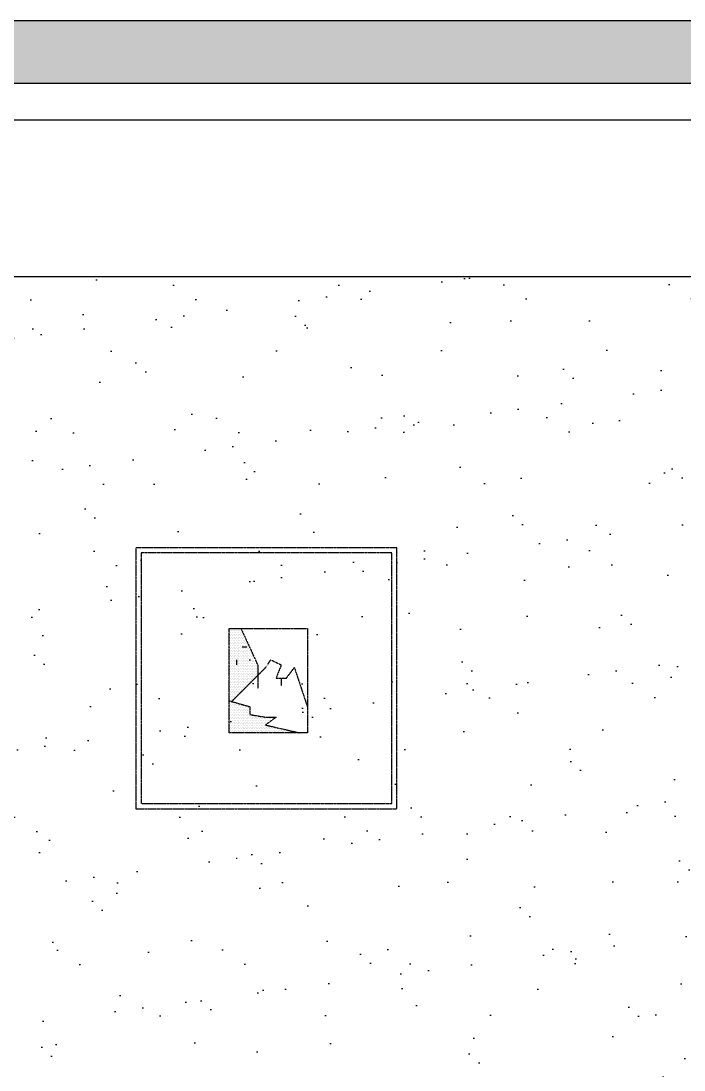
# Model space of a CAD drawing. Header units: millimetres. Extents: x 84840 to 206424, y -288515 to -124389.
# Drawn here: x 142423 to 143693, y -179697 to -177689 of the extents above; entities that cross this region are included whole.
import ezdxf

# ---------------------------------------------------------------- set-up
doc = ezdxf.new("R2010")
doc.units = ezdxf.units.MM
doc.linetypes.add('DASHED2', pattern=[0.375, 0.25, -0.125])
doc.layers.add('细线', color=4, linetype='Continuous')

# ---------------------------------------------------------------- blocks, each defined once
blk = doc.blocks.new('h1')
at = {"layer": '细线', "color": 6, "linetype": 'DASHED2'}
for p, q in [((120368.2, -178697.3), (120368.2, -179197.3)), ((120868.2, -178697.3), (120368.2, -178697.3)), ((120378.2, -178707.3), (120378.2, -179187.3)), ((120858.2, -178707.3), (120378.2, -178707.3)), ((120858.2, -179187.3), (120858.2, -178707.3)), ((120868.2, -179197.3), (120868.2, -178697.3)), ((120546.6, -179051.8), (120546.6, -178851.8)), ((120546.6, -178851.8), (120696.6, -178851.8)), ((120546.8, -178853.2), (120546.8, -178853.2)), ((120550, -178853.2), (120550, -178853.2)), ((120553.1, -178853.2), (120553.1, -178853.2)), ((120556.2, -178853.2), (120556.2, -178853.2)), ((120559.3, -178853.2), (120559.3, -178853.2)), ((120562.5, -178853.2), (120562.5, -178853.2)), ((120565.6, -178853.2), (120565.6, -178853.2)), ((120568.7, -178853.2), (120568.7, -178853.2)), ((120569.3, -178851.8), (120601.6, -178921.8)), ((120696.6, -178851.8), (120696.6, -179051.8)), ((120546.8, -178859.4), (120546.8, -178859.4)), ((120546.8, -178865.7), (120546.8, -178865.7)), ((120546.8, -178871.9), (120546.8, -178871.9)), ((120548.4, -178856.3), (120548.4, -178856.3)), ((120548.4, -178862.5), (120548.4, -178862.5)), ((120548.4, -178868.8), (120548.4, -178868.8)), ((120550, -178859.4), (120550, -178859.4)), ((120550, -178865.7), (120550, -178865.7)), ((120550, -178871.9), (120550, -178871.9)), ((120551.5, -178856.3), (120551.5, -178856.3)), ((120551.5, -178862.5), (120551.5, -178862.5)), ((120551.5, -178868.8), (120551.5, -178868.8)), ((120553.1, -178859.4), (120553.1, -178859.4)), ((120553.1, -178865.7), (120553.1, -178865.7)), ((120553.1, -178871.9), (120553.1, -178871.9)), ((120554.7, -178856.3), (120554.7, -178856.3)), ((120554.7, -178862.5), (120554.7, -178862.5)), ((120554.7, -178868.8), (120554.7, -178868.8)), ((120556.2, -178859.4), (120556.2, -178859.4)), ((120556.2, -178865.7), (120556.2, -178865.7)), ((120556.2, -178871.9), (120556.2, -178871.9)), ((120557.8, -178856.3), (120557.8, -178856.3)), ((120557.8, -178862.5), (120557.8, -178862.5)), ((120557.8, -178868.8), (120557.8, -178868.8)), ((120559.3, -178859.4), (120559.3, -178859.4)), ((120559.3, -178865.7), (120559.3, -178865.7)), ((120559.3, -178871.9), (120559.3, -178871.9)), ((120560.9, -178856.3), (120560.9, -178856.3)), ((120560.9, -178862.5), (120560.9, -178862.5)), ((120560.9, -178868.8), (120560.9, -178868.8)), ((120562.5, -178859.4), (120562.5, -178859.4)), ((120562.5, -178865.7), (120562.5, -178865.7)), ((120562.5, -178871.9), (120562.5, -178871.9)), ((120564, -178856.3), (120564, -178856.3)), ((120564, -178862.5), (120564, -178862.5)), ((120564, -178868.8), (120564, -178868.8)), ((120565.6, -178859.4), (120565.6, -178859.4)), ((120565.6, -178865.7), (120565.6, -178865.7)), ((120565.6, -178871.9), (120565.6, -178871.9)), ((120567.2, -178856.3), (120567.2, -178856.3)), ((120567.2, -178862.5), (120567.2, -178862.5)), ((120567.2, -178868.8), (120567.2, -178868.8)), ((120568.7, -178859.4), (120568.7, -178859.4)), ((120568.7, -178865.7), (120568.7, -178865.7)), ((120568.7, -178871.9), (120568.7, -178871.9)), ((120570.3, -178856.3), (120570.3, -178856.3)), ((120570.3, -178862.5), (120570.3, -178862.5)), ((120570.3, -178868.8), (120570.3, -178868.8)), ((120571.8, -178859.4), (120571.8, -178859.4)), ((120571.8, -178865.7), (120571.8, -178865.7)), ((120571.8, -178871.9), (120571.8, -178871.9)), ((120573.4, -178862.5), (120573.4, -178862.5)), ((120573.4, -178868.8), (120573.4, -178868.8)), ((120575, -178865.7), (120575, -178865.7)), ((120575, -178871.9), (120575, -178871.9)), ((120576.5, -178868.8), (120576.5, -178868.8)), ((120578.1, -178871.9), (120578.1, -178871.9)), ((120546.8, -178878.2), (120546.8, -178878.2)), ((120546.8, -178884.4), (120546.8, -178884.4)), ((120546.8, -178890.7), (120546.8, -178890.7)), ((120548.4, -178875), (120548.4, -178875)), ((120548.4, -178881.3), (120548.4, -178881.3)), ((120548.4, -178887.5), (120548.4, -178887.5)), ((120548.4, -178893.8), (120548.4, -178893.8)), ((120550, -178878.2), (120550, -178878.2)), ((120550, -178884.4), (120550, -178884.4)), ((120550, -178890.7), (120550, -178890.7)), ((120551.5, -178875), (120551.5, -178875)), ((120551.5, -178881.3), (120551.5, -178881.3)), ((120551.5, -178887.5), (120551.5, -178887.5)), ((120551.5, -178893.8), (120551.5, -178893.8)), ((120553.1, -178878.2), (120553.1, -178878.2)), ((120553.1, -178884.4), (120553.1, -178884.4)), ((120553.1, -178890.7), (120553.1, -178890.7)), ((120554.7, -178875), (120554.7, -178875)), ((120554.7, -178881.3), (120554.7, -178881.3)), ((120554.7, -178887.5), (120554.7, -178887.5)), ((120554.7, -178893.8), (120554.7, -178893.8)), ((120556.2, -178878.2), (120556.2, -178878.2)), ((120556.2, -178884.4), (120556.2, -178884.4)), ((120556.2, -178890.7), (120556.2, -178890.7)), ((120557.8, -178875), (120557.8, -178875)), ((120557.8, -178881.3), (120557.8, -178881.3)), ((120557.8, -178887.5), (120557.8, -178887.5)), ((120557.8, -178893.8), (120557.8, -178893.8)), ((120559.3, -178878.2), (120559.3, -178878.2)), ((120559.3, -178884.4), (120559.3, -178884.4)), ((120559.3, -178890.7), (120559.3, -178890.7)), ((120560.9, -178875), (120560.9, -178875)), ((120560.9, -178881.3), (120560.9, -178881.3)), ((120560.9, -178887.5), (120560.9, -178887.5)), ((120560.9, -178893.8), (120560.9, -178893.8)), ((120562.5, -178878.2), (120562.5, -178878.2)), ((120562.5, -178884.4), (120562.5, -178884.4)), ((120562.5, -178890.7), (120562.5, -178890.7)), ((120564, -178875), (120564, -178875)), ((120564, -178881.3), (120564, -178881.3)), ((120564, -178887.5), (120564, -178887.5)), ((120564, -178893.8), (120564, -178893.8)), ((120565.6, -178878.2), (120565.6, -178878.2)), ((120565.6, -178884.4), (120565.6, -178884.4)), ((120565.6, -178890.7), (120565.6, -178890.7)), ((120567.2, -178875), (120567.2, -178875)), ((120567.2, -178881.3), (120567.2, -178881.3)), ((120567.2, -178887.5), (120567.2, -178887.5)), ((120567.2, -178893.8), (120567.2, -178893.8)), ((120568.7, -178878.2), (120568.7, -178878.2)), ((120568.7, -178884.4), (120568.7, -178884.4)), ((120568.7, -178890.7), (120568.7, -178890.7)), ((120570.3, -178875), (120570.3, -178875)), ((120570.3, -178881.3), (120570.3, -178881.3)), ((120570.3, -178887.5), (120570.3, -178887.5)), ((120570.3, -178893.8), (120570.3, -178893.8)), ((120571.6, -178886.8), (120581.6, -178886.8)), ((120571.8, -178878.2), (120571.8, -178878.2)), ((120571.8, -178884.4), (120571.8, -178884.4)), ((120571.8, -178890.7), (120571.8, -178890.7)), ((120573.4, -178875), (120573.4, -178875)), ((120573.4, -178881.3), (120573.4, -178881.3)), ((120573.4, -178887.5), (120573.4, -178887.5)), ((120573.4, -178893.8), (120573.4, -178893.8)), ((120575, -178878.2), (120575, -178878.2)), ((120575, -178884.4), (120575, -178884.4)), ((120575, -178890.7), (120575, -178890.7)), ((120576.5, -178875), (120576.5, -178875)), ((120576.5, -178881.3), (120576.5, -178881.3)), ((120576.5, -178887.5), (120576.5, -178887.5)), ((120576.5, -178893.8), (120576.5, -178893.8)), ((120578.1, -178878.2), (120578.1, -178878.2)), ((120578.1, -178884.4), (120578.1, -178884.4)), ((120578.1, -178890.7), (120578.1, -178890.7)), ((120579.7, -178875), (120579.7, -178875)), ((120579.7, -178881.3), (120579.7, -178881.3)), ((120579.7, -178887.5), (120579.7, -178887.5)), ((120579.7, -178893.8), (120579.7, -178893.8)), ((120581.2, -178878.2), (120581.2, -178878.2)), ((120581.2, -178884.4), (120581.2, -178884.4)), ((120581.2, -178890.7), (120581.2, -178890.7)), ((120582.8, -178881.3), (120582.8, -178881.3)), ((120582.8, -178887.5), (120582.8, -178887.5)), ((120582.8, -178893.8), (120582.8, -178893.8)), ((120584.3, -178884.4), (120584.3, -178884.4)), ((120584.3, -178890.7), (120584.3, -178890.7)), ((120585.9, -178893.8), (120585.9, -178893.8)), ((120546.8, -178896.9), (120546.8, -178896.9)), ((120546.8, -178903.2), (120546.8, -178903.2)), ((120546.8, -178909.4), (120546.8, -178909.4)), ((120548.4, -178900), (120548.4, -178900)), ((120548.4, -178906.3), (120548.4, -178906.3)), ((120548.4, -178912.5), (120548.4, -178912.5)), ((120550, -178896.9), (120550, -178896.9)), ((120550, -178903.2), (120550, -178903.2)), ((120550, -178909.4), (120550, -178909.4)), ((120551.5, -178900), (120551.5, -178900)), ((120551.5, -178906.3), (120551.5, -178906.3)), ((120551.5, -178912.5), (120551.5, -178912.5)), ((120553.1, -178896.9), (120553.1, -178896.9)), ((120553.1, -178903.2), (120553.1, -178903.2)), ((120553.1, -178909.4), (120553.1, -178909.4)), ((120554.7, -178900), (120554.7, -178900)), ((120554.7, -178906.3), (120554.7, -178906.3)), ((120554.7, -178912.5), (120554.7, -178912.5)), ((120556.2, -178896.9), (120556.2, -178896.9)), ((120556.2, -178903.2), (120556.2, -178903.2)), ((120556.2, -178909.4), (120556.2, -178909.4)), ((120557.8, -178900), (120557.8, -178900)), ((120557.8, -178906.3), (120557.8, -178906.3)), ((120557.8, -178912.5), (120557.8, -178912.5)), ((120559.3, -178896.9), (120559.3, -178896.9)), ((120559.3, -178903.2), (120559.3, -178903.2)), ((120559.3, -178909.4), (120559.3, -178909.4)), ((120560.9, -178900), (120560.9, -178900)), ((120560.9, -178906.3), (120560.9, -178906.3)), ((120560.9, -178912.5), (120560.9, -178912.5)), ((120561.6, -178921.8), (120561.6, -178911.8)), ((120562.5, -178896.9), (120562.5, -178896.9)), ((120562.5, -178903.2), (120562.5, -178903.2)), ((120562.5, -178909.4), (120562.5, -178909.4)), ((120564, -178900), (120564, -178900)), ((120564, -178906.3), (120564, -178906.3)), ((120564, -178912.5), (120564, -178912.5)), ((120565.6, -178896.9), (120565.6, -178896.9)), ((120565.6, -178903.2), (120565.6, -178903.2)), ((120565.6, -178909.4), (120565.6, -178909.4)), ((120567.2, -178900), (120567.2, -178900)), ((120567.2, -178906.3), (120567.2, -178906.3)), ((120567.2, -178912.5), (120567.2, -178912.5)), ((120568.7, -178896.9), (120568.7, -178896.9)), ((120568.7, -178903.2), (120568.7, -178903.2)), ((120568.7, -178909.4), (120568.7, -178909.4)), ((120570.3, -178900), (120570.3, -178900)), ((120570.3, -178906.3), (120570.3, -178906.3)), ((120570.3, -178912.5), (120570.3, -178912.5)), ((120571.8, -178896.9), (120571.8, -178896.9)), ((120571.8, -178903.2), (120571.8, -178903.2)), ((120571.8, -178909.4), (120571.8, -178909.4)), ((120573.4, -178900), (120573.4, -178900)), ((120573.4, -178906.3), (120573.4, -178906.3)), ((120573.4, -178912.5), (120573.4, -178912.5)), ((120575, -178896.9), (120575, -178896.9)), ((120575, -178903.2), (120575, -178903.2)), ((120575, -178909.4), (120575, -178909.4)), ((120576.5, -178900), (120576.5, -178900)), ((120576.5, -178906.3), (120576.5, -178906.3)), ((120576.5, -178912.5), (120576.5, -178912.5)), ((120578.1, -178896.9), (120578.1, -178896.9)), ((120578.1, -178903.2), (120578.1, -178903.2)), ((120578.1, -178909.4), (120578.1, -178909.4)), ((120579.7, -178900), (120579.7, -178900)), ((120579.7, -178906.3), (120579.7, -178906.3)), ((120579.7, -178912.5), (120579.7, -178912.5)), ((120581.2, -178896.9), (120581.2, -178896.9)), ((120581.2, -178903.2), (120581.2, -178903.2)), ((120581.2, -178909.4), (120581.2, -178909.4)), ((120582.8, -178900), (120582.8, -178900)), ((120582.8, -178906.3), (120582.8, -178906.3)), ((120582.8, -178912.5), (120582.8, -178912.5)), ((120584.3, -178896.9), (120584.3, -178896.9)), ((120584.3, -178903.2), (120584.3, -178903.2)), ((120584.3, -178909.4), (120584.3, -178909.4)), ((120585.9, -178900), (120585.9, -178900)), ((120585.9, -178906.3), (120585.9, -178906.3)), ((120585.9, -178912.5), (120585.9, -178912.5)), ((120587.5, -178896.9), (120587.5, -178896.9)), ((120587.5, -178903.2), (120587.5, -178903.2)), ((120587.5, -178909.4), (120587.5, -178909.4)), ((120589, -178900), (120589, -178900)), ((120589, -178906.3), (120589, -178906.3)), ((120589, -178912.5), (120589, -178912.5)), ((120590.6, -178903.2), (120590.6, -178903.2)), ((120590.6, -178909.4), (120590.6, -178909.4)), ((120592.2, -178906.3), (120592.2, -178906.3)), ((120592.2, -178912.5), (120592.2, -178912.5)), ((120593.7, -178909.4), (120593.7, -178909.4)), ((120595.3, -178912.5), (120595.3, -178912.5)), ((120616.6, -178926.8), (120626.6, -178911.8)), ((120626.6, -178911.8), (120646.6, -178921.8)), ((120546.8, -178915.7), (120546.8, -178915.7)), ((120546.8, -178921.9), (120546.8, -178921.9)), ((120546.8, -178928.2), (120546.8, -178928.2)), ((120546.8, -178934.4), (120546.8, -178934.4)), ((120548.4, -178918.8), (120548.4, -178918.8)), ((120548.4, -178925), (120548.4, -178925)), ((120548.4, -178931.3), (120548.4, -178931.3)), ((120550, -178915.7), (120550, -178915.7)), ((120550, -178921.9), (120550, -178921.9)), ((120550, -178928.2), (120550, -178928.2)), ((120550, -178934.4), (120550, -178934.4)), ((120551.5, -178918.8), (120551.5, -178918.8)), ((120551.5, -178925), (120551.5, -178925)), ((120551.5, -178931.3), (120551.5, -178931.3)), ((120553.1, -178915.7), (120553.1, -178915.7)), ((120553.1, -178921.9), (120553.1, -178921.9)), ((120553.1, -178928.2), (120553.1, -178928.2)), ((120553.1, -178934.4), (120553.1, -178934.4)), ((120554.7, -178918.8), (120554.7, -178918.8)), ((120554.7, -178925), (120554.7, -178925)), ((120554.7, -178931.3), (120554.7, -178931.3)), ((120556.2, -178915.7), (120556.2, -178915.7)), ((120556.2, -178921.9), (120556.2, -178921.9)), ((120556.2, -178928.2), (120556.2, -178928.2)), ((120556.2, -178934.4), (120556.2, -178934.4)), ((120557.8, -178918.8), (120557.8, -178918.8)), ((120557.8, -178925), (120557.8, -178925)), ((120557.8, -178931.3), (120557.8, -178931.3)), ((120559.3, -178915.7), (120559.3, -178915.7)), ((120559.3, -178921.9), (120559.3, -178921.9)), ((120559.3, -178928.2), (120559.3, -178928.2)), ((120559.3, -178934.4), (120559.3, -178934.4)), ((120560.9, -178918.8), (120560.9, -178918.8)), ((120560.9, -178925), (120560.9, -178925)), ((120560.9, -178931.3), (120560.9, -178931.3)), ((120562.5, -178915.7), (120562.5, -178915.7)), ((120562.5, -178921.9), (120562.5, -178921.9)), ((120562.5, -178928.2), (120562.5, -178928.2)), ((120562.5, -178934.4), (120562.5, -178934.4)), ((120564, -178918.8), (120564, -178918.8)), ((120564, -178925), (120564, -178925)), ((120564, -178931.3), (120564, -178931.3)), ((120565.6, -178915.7), (120565.6, -178915.7)), ((120565.6, -178921.9), (120565.6, -178921.9)), ((120565.6, -178928.2), (120565.6, -178928.2)), ((120565.6, -178934.4), (120565.6, -178934.4)), ((120567.2, -178918.8), (120567.2, -178918.8)), ((120567.2, -178925), (120567.2, -178925)), ((120567.2, -178931.3), (120567.2, -178931.3)), ((120568.7, -178915.7), (120568.7, -178915.7)), ((120568.7, -178921.9), (120568.7, -178921.9)), ((120568.7, -178928.2), (120568.7, -178928.2)), ((120568.7, -178934.4), (120568.7, -178934.4)), ((120570.3, -178918.8), (120570.3, -178918.8)), ((120570.3, -178925), (120570.3, -178925)), ((120570.3, -178931.3), (120570.3, -178931.3)), ((120571.8, -178915.7), (120571.8, -178915.7)), ((120571.8, -178921.9), (120571.8, -178921.9)), ((120571.8, -178928.2), (120571.8, -178928.2)), ((120571.8, -178934.4), (120571.8, -178934.4)), ((120573.4, -178918.8), (120573.4, -178918.8)), ((120573.4, -178925), (120573.4, -178925)), ((120573.4, -178931.3), (120573.4, -178931.3)), ((120575, -178915.7), (120575, -178915.7)), ((120575, -178921.9), (120575, -178921.9)), ((120575, -178928.2), (120575, -178928.2)), ((120575, -178934.4), (120575, -178934.4)), ((120576.5, -178918.8), (120576.5, -178918.8)), ((120576.5, -178925), (120576.5, -178925)), ((120576.5, -178931.3), (120576.5, -178931.3)), ((120578.1, -178915.7), (120578.1, -178915.7)), ((120578.1, -178921.9), (120578.1, -178921.9)), ((120578.1, -178928.2), (120578.1, -178928.2)), ((120578.1, -178934.4), (120578.1, -178934.4)), ((120579.7, -178918.8), (120579.7, -178918.8)), ((120579.7, -178925), (120579.7, -178925)), ((120579.7, -178931.3), (120579.7, -178931.3)), ((120581.2, -178915.7), (120581.2, -178915.7)), ((120581.2, -178921.9), (120581.2, -178921.9)), ((120581.2, -178928.2), (120581.2, -178928.2)), ((120581.2, -178934.4), (120581.2, -178934.4)), ((120582.8, -178918.8), (120582.8, -178918.8)), ((120582.8, -178925), (120582.8, -178925)), ((120582.8, -178931.3), (120582.8, -178931.3)), ((120584.3, -178915.7), (120584.3, -178915.7)), ((120584.3, -178921.9), (120584.3, -178921.9)), ((120584.3, -178928.2), (120584.3, -178928.2)), ((120584.3, -178934.4), (120584.3, -178934.4)), ((120585.9, -178918.8), (120585.9, -178918.8)), ((120585.9, -178925), (120585.9, -178925)), ((120585.9, -178931.3), (120585.9, -178931.3)), ((120586.6, -178956.8), (120616.6, -178926.8)), ((120587.5, -178915.7), (120587.5, -178915.7)), ((120587.5, -178921.9), (120587.5, -178921.9)), ((120587.5, -178928.2), (120587.5, -178928.2)), ((120587.5, -178934.4), (120587.5, -178934.4)), ((120589, -178918.8), (120589, -178918.8)), ((120589, -178925), (120589, -178925)), ((120589, -178931.3), (120589, -178931.3)), ((120590.6, -178915.7), (120590.6, -178915.7)), ((120590.6, -178921.9), (120590.6, -178921.9)), ((120590.6, -178928.2), (120590.6, -178928.2)), ((120590.6, -178934.4), (120590.6, -178934.4)), ((120592.2, -178918.8), (120592.2, -178918.8)), ((120592.2, -178925), (120592.2, -178925)), ((120592.2, -178931.3), (120592.2, -178931.3)), ((120593.7, -178915.7), (120593.7, -178915.7)), ((120593.7, -178921.9), (120593.7, -178921.9)), ((120593.7, -178928.2), (120593.7, -178928.2)), ((120593.7, -178934.4), (120593.7, -178934.4)), ((120595.3, -178918.8), (120595.3, -178918.8)), ((120595.3, -178925), (120595.3, -178925)), ((120595.3, -178931.3), (120595.3, -178931.3)), ((120596.8, -178915.7), (120596.8, -178915.7)), ((120596.8, -178921.9), (120596.8, -178921.9)), ((120596.8, -178928.2), (120596.8, -178928.2)), ((120596.8, -178934.4), (120596.8, -178934.4)), ((120598.4, -178918.8), (120598.4, -178918.8)), ((120598.4, -178925), (120598.4, -178925)), ((120598.4, -178931.3), (120598.4, -178931.3)), ((120600, -178921.9), (120600, -178921.9)), ((120600, -178928.2), (120600, -178928.2)), ((120600, -178934.4), (120600, -178934.4)), ((120601.5, -178925), (120601.5, -178925)), ((120601.5, -178931.3), (120601.5, -178931.3)), ((120601.6, -178921.8), (120601.6, -178941.8)), ((120646.6, -178921.8), (120636.6, -178946.8)), ((120656.6, -178946.8), (120671.6, -178926.8)), ((120671.6, -178926.8), (120696.6, -179001.8)), ((120546.8, -178940.7), (120546.8, -178940.7)), ((120546.8, -178946.9), (120546.8, -178946.9)), ((120546.8, -178953.2), (120546.8, -178953.2)), ((120548.4, -178937.5), (120548.4, -178937.5)), ((120548.4, -178943.8), (120548.4, -178943.8)), ((120548.4, -178950), (120548.4, -178950)), ((120550, -178940.7), (120550, -178940.7)), ((120550, -178946.9), (120550, -178946.9)), ((120550, -178953.2), (120550, -178953.2)), ((120551.5, -178937.5), (120551.5, -178937.5)), ((120551.5, -178943.8), (120551.5, -178943.8)), ((120551.5, -178950), (120551.5, -178950)), ((120553.1, -178940.7), (120553.1, -178940.7)), ((120553.1, -178946.9), (120553.1, -178946.9)), ((120553.1, -178953.2), (120553.1, -178953.2)), ((120554.7, -178937.5), (120554.7, -178937.5)), ((120554.7, -178943.8), (120554.7, -178943.8)), ((120554.7, -178950), (120554.7, -178950)), ((120556.2, -178940.7), (120556.2, -178940.7)), ((120556.2, -178946.9), (120556.2, -178946.9)), ((120556.2, -178953.2), (120556.2, -178953.2)), ((120557.8, -178937.5), (120557.8, -178937.5)), ((120557.8, -178943.8), (120557.8, -178943.8)), ((120557.8, -178950), (120557.8, -178950)), ((120559.3, -178940.7), (120559.3, -178940.7)), ((120559.3, -178946.9), (120559.3, -178946.9)), ((120559.3, -178953.2), (120559.3, -178953.2)), ((120560.9, -178937.5), (120560.9, -178937.5)), ((120560.9, -178943.8), (120560.9, -178943.8)), ((120560.9, -178950), (120560.9, -178950)), ((120562.5, -178940.7), (120562.5, -178940.7)), ((120562.5, -178946.9), (120562.5, -178946.9)), ((120562.5, -178953.2), (120562.5, -178953.2)), ((120564, -178937.5), (120564, -178937.5)), ((120564, -178943.8), (120564, -178943.8)), ((120564, -178950), (120564, -178950)), ((120565.6, -178940.7), (120565.6, -178940.7)), ((120565.6, -178946.9), (120565.6, -178946.9)), ((120565.6, -178953.2), (120565.6, -178953.2)), ((120567.2, -178937.5), (120567.2, -178937.5)), ((120567.2, -178943.8), (120567.2, -178943.8)), ((120567.2, -178950), (120567.2, -178950)), ((120568.7, -178940.7), (120568.7, -178940.7)), ((120568.7, -178946.9), (120568.7, -178946.9)), ((120568.7, -178953.2), (120568.7, -178953.2)), ((120570.3, -178937.5), (120570.3, -178937.5)), ((120570.3, -178943.8), (120570.3, -178943.8)), ((120570.3, -178950), (120570.3, -178950)), ((120571.8, -178940.7), (120571.8, -178940.7)), ((120571.8, -178946.9), (120571.8, -178946.9)), ((120571.8, -178953.2), (120571.8, -178953.2)), ((120573.4, -178937.5), (120573.4, -178937.5)), ((120573.4, -178943.8), (120573.4, -178943.8)), ((120573.4, -178950), (120573.4, -178950)), ((120575, -178940.7), (120575, -178940.7)), ((120575, -178946.9), (120575, -178946.9)), ((120575, -178953.2), (120575, -178953.2)), ((120576.5, -178937.5), (120576.5, -178937.5)), ((120576.5, -178943.8), (120576.5, -178943.8)), ((120576.5, -178950), (120576.5, -178950)), ((120578.1, -178940.7), (120578.1, -178940.7)), ((120578.1, -178946.9), (120578.1, -178946.9)), ((120578.1, -178953.2), (120578.1, -178953.2)), ((120579.7, -178937.5), (120579.7, -178937.5)), ((120579.7, -178943.8), (120579.7, -178943.8)), ((120579.7, -178950), (120579.7, -178950)), ((120581.2, -178940.7), (120581.2, -178940.7)), ((120581.2, -178946.9), (120581.2, -178946.9)), ((120581.2, -178953.2), (120581.2, -178953.2)), ((120582.8, -178937.5), (120582.8, -178937.5)), ((120582.8, -178943.8), (120582.8, -178943.8)), ((120582.8, -178950), (120582.8, -178950)), ((120584.3, -178940.7), (120584.3, -178940.7)), ((120584.3, -178946.9), (120584.3, -178946.9)), ((120584.3, -178953.2), (120584.3, -178953.2)), ((120585.9, -178937.5), (120585.9, -178937.5)), ((120585.9, -178943.8), (120585.9, -178943.8)), ((120585.9, -178950), (120585.9, -178950)), ((120587.5, -178940.7), (120587.5, -178940.7)), ((120587.5, -178946.9), (120587.5, -178946.9)), ((120587.5, -178953.2), (120587.5, -178953.2)), ((120589, -178937.5), (120589, -178937.5)), ((120589, -178943.8), (120589, -178943.8)), ((120589, -178950), (120589, -178950)), ((120590.6, -178940.7), (120590.6, -178940.7)), ((120590.6, -178946.9), (120590.6, -178946.9)), ((120592.2, -178937.5), (120592.2, -178937.5)), ((120592.2, -178943.8), (120592.2, -178943.8)), ((120592.2, -178950), (120592.2, -178950)), ((120593.7, -178940.7), (120593.7, -178940.7)), ((120593.7, -178946.9), (120593.7, -178946.9)), ((120595.3, -178937.5), (120595.3, -178937.5)), ((120595.3, -178943.8), (120595.3, -178943.8)), ((120596.8, -178940.7), (120596.8, -178940.7)), ((120598.4, -178937.5), (120598.4, -178937.5)), ((120598.4, -178943.8), (120598.4, -178943.8)), ((120600, -178940.7), (120600, -178940.7)), ((120601.5, -178937.5), (120601.5, -178937.5)), ((120601.6, -178941.8), (120601.6, -178966.8)), ((120636.6, -178946.8), (120656.6, -178946.8)), ((120646.6, -178946.8), (120646.6, -178961.8)), ((120546.8, -178959.4), (120546.8, -178959.4)), ((120546.8, -178965.7), (120546.8, -178965.7)), ((120546.8, -178971.9), (120546.8, -178971.9)), ((120548.4, -178956.3), (120548.4, -178956.3)), ((120548.4, -178962.5), (120548.4, -178962.5)), ((120548.4, -178968.8), (120548.4, -178968.8)), ((120548.4, -178975), (120548.4, -178975)), ((120550, -178959.4), (120550, -178959.4)), ((120550, -178965.7), (120550, -178965.7)), ((120550, -178971.9), (120550, -178971.9)), ((120551.5, -178956.3), (120551.5, -178956.3)), ((120551.5, -178962.5), (120551.5, -178962.5)), ((120551.5, -178968.8), (120551.5, -178968.8)), ((120551.5, -178975), (120551.5, -178975)), ((120551.6, -178991.8), (120586.6, -178956.8)), ((120553.1, -178959.4), (120553.1, -178959.4)), ((120553.1, -178965.7), (120553.1, -178965.7)), ((120553.1, -178971.9), (120553.1, -178971.9)), ((120554.7, -178956.3), (120554.7, -178956.3)), ((120554.7, -178962.5), (120554.7, -178962.5)), ((120554.7, -178968.8), (120554.7, -178968.8)), ((120554.7, -178975), (120554.7, -178975)), ((120556.2, -178959.4), (120556.2, -178959.4)), ((120556.2, -178965.7), (120556.2, -178965.7)), ((120556.2, -178971.9), (120556.2, -178971.9)), ((120557.8, -178956.3), (120557.8, -178956.3)), ((120557.8, -178962.5), (120557.8, -178962.5)), ((120557.8, -178968.8), (120557.8, -178968.8)), ((120557.8, -178975), (120557.8, -178975)), ((120559.3, -178959.4), (120559.3, -178959.4)), ((120559.3, -178965.7), (120559.3, -178965.7)), ((120559.3, -178971.9), (120559.3, -178971.9)), ((120560.9, -178956.3), (120560.9, -178956.3)), ((120560.9, -178962.5), (120560.9, -178962.5)), ((120560.9, -178968.8), (120560.9, -178968.8)), ((120560.9, -178975), (120560.9, -178975)), ((120562.5, -178959.4), (120562.5, -178959.4)), ((120562.5, -178965.7), (120562.5, -178965.7)), ((120562.5, -178971.9), (120562.5, -178971.9)), ((120564, -178956.3), (120564, -178956.3)), ((120564, -178962.5), (120564, -178962.5)), ((120564, -178968.8), (120564, -178968.8)), ((120564, -178975), (120564, -178975)), ((120565.6, -178959.4), (120565.6, -178959.4)), ((120565.6, -178965.7), (120565.6, -178965.7)), ((120565.6, -178971.9), (120565.6, -178971.9)), ((120567.2, -178956.3), (120567.2, -178956.3)), ((120567.2, -178962.5), (120567.2, -178962.5)), ((120567.2, -178968.8), (120567.2, -178968.8)), ((120567.2, -178975), (120567.2, -178975)), ((120568.7, -178959.4), (120568.7, -178959.4)), ((120568.7, -178965.7), (120568.7, -178965.7)), ((120568.7, -178971.9), (120568.7, -178971.9)), ((120570.3, -178956.3), (120570.3, -178956.3)), ((120570.3, -178962.5), (120570.3, -178962.5)), ((120570.3, -178968.8), (120570.3, -178968.8)), ((120571.8, -178959.4), (120571.8, -178959.4)), ((120571.8, -178965.7), (120571.8, -178965.7)), ((120573.4, -178956.3), (120573.4, -178956.3)), ((120573.4, -178962.5), (120573.4, -178962.5)), ((120573.4, -178968.8), (120573.4, -178968.8)), ((120575, -178959.4), (120575, -178959.4)), ((120575, -178965.7), (120575, -178965.7)), ((120576.5, -178956.3), (120576.5, -178956.3)), ((120576.5, -178962.5), (120576.5, -178962.5)), ((120578.1, -178959.4), (120578.1, -178959.4)), ((120579.7, -178956.3), (120579.7, -178956.3)), ((120579.7, -178962.5), (120579.7, -178962.5)), ((120581.2, -178959.4), (120581.2, -178959.4)), ((120582.8, -178956.3), (120582.8, -178956.3)), ((120585.9, -178956.3), (120585.9, -178956.3)), ((120546.6, -178990.3), (120586.6, -179001.8)), ((120546.8, -178978.2), (120546.8, -178978.2)), ((120546.8, -178984.4), (120546.8, -178984.4)), ((120546.8, -178990.7), (120546.8, -178990.7)), ((120548.4, -178981.3), (120548.4, -178981.3)), ((120548.4, -178987.5), (120548.4, -178987.5)), ((120548.4, -178993.8), (120548.4, -178993.8)), ((120550, -178978.2), (120550, -178978.2)), ((120550, -178984.4), (120550, -178984.4)), ((120550, -178990.7), (120550, -178990.7)), ((120551.5, -178981.3), (120551.5, -178981.3)), ((120551.5, -178987.5), (120551.5, -178987.5)), ((120551.5, -178993.8), (120551.5, -178993.8)), ((120553.1, -178978.2), (120553.1, -178978.2)), ((120553.1, -178984.4), (120553.1, -178984.4)), ((120554.7, -178981.3), (120554.7, -178981.3)), ((120554.7, -178987.5), (120554.7, -178987.5)), ((120554.7, -178993.8), (120554.7, -178993.8)), ((120556.2, -178978.2), (120556.2, -178978.2)), ((120556.2, -178984.4), (120556.2, -178984.4)), ((120557.8, -178981.3), (120557.8, -178981.3)), ((120557.8, -178993.8), (120557.8, -178993.8)), ((120559.3, -178978.2), (120559.3, -178978.2)), ((120560.9, -178981.3), (120560.9, -178981.3)), ((120562.5, -178978.2), (120562.5, -178978.2)), ((120546.8, -178996.9), (120546.8, -178996.9)), ((120546.8, -179003.2), (120546.8, -179003.2)), ((120546.8, -179009.4), (120546.8, -179009.4)), ((120548.4, -179000), (120548.4, -179000)), ((120548.4, -179006.3), (120548.4, -179006.3)), ((120548.4, -179012.5), (120548.4, -179012.5)), ((120550, -178996.9), (120550, -178996.9)), ((120550, -179003.2), (120550, -179003.2)), ((120550, -179009.4), (120550, -179009.4)), ((120551.5, -179000), (120551.5, -179000)), ((120551.5, -179006.3), (120551.5, -179006.3)), ((120551.5, -179012.5), (120551.5, -179012.5)), ((120553.1, -178996.9), (120553.1, -178996.9)), ((120553.1, -179003.2), (120553.1, -179003.2)), ((120553.1, -179009.4), (120553.1, -179009.4)), ((120554.7, -179000), (120554.7, -179000)), ((120554.7, -179006.3), (120554.7, -179006.3)), ((120554.7, -179012.5), (120554.7, -179012.5)), ((120556.2, -178996.9), (120556.2, -178996.9)), ((120556.2, -179003.2), (120556.2, -179003.2)), ((120556.2, -179009.4), (120556.2, -179009.4)), ((120557.8, -179000), (120557.8, -179000)), ((120557.8, -179006.3), (120557.8, -179006.3)), ((120557.8, -179012.5), (120557.8, -179012.5)), ((120559.3, -178996.9), (120559.3, -178996.9)), ((120559.3, -179003.2), (120559.3, -179003.2)), ((120559.3, -179009.4), (120559.3, -179009.4)), ((120560.9, -179000), (120560.9, -179000)), ((120560.9, -179006.3), (120560.9, -179006.3)), ((120560.9, -179012.5), (120560.9, -179012.5)), ((120562.5, -178996.9), (120562.5, -178996.9)), ((120562.5, -179003.2), (120562.5, -179003.2)), ((120562.5, -179009.4), (120562.5, -179009.4)), ((120564, -179000), (120564, -179000)), ((120564, -179006.3), (120564, -179006.3)), ((120564, -179012.5), (120564, -179012.5)), ((120565.6, -178996.9), (120565.6, -178996.9)), ((120565.6, -179003.2), (120565.6, -179003.2)), ((120565.6, -179009.4), (120565.6, -179009.4)), ((120567.2, -179000), (120567.2, -179000)), ((120567.2, -179006.3), (120567.2, -179006.3)), ((120567.2, -179012.5), (120567.2, -179012.5)), ((120568.7, -178996.9), (120568.7, -178996.9)), ((120568.7, -179003.2), (120568.7, -179003.2)), ((120568.7, -179009.4), (120568.7, -179009.4)), ((120570.3, -179000), (120570.3, -179000)), ((120570.3, -179006.3), (120570.3, -179006.3)), ((120570.3, -179012.5), (120570.3, -179012.5)), ((120571.8, -179003.2), (120571.8, -179003.2)), ((120571.8, -179009.4), (120571.8, -179009.4)), ((120573.4, -179000), (120573.4, -179000)), ((120573.4, -179006.3), (120573.4, -179006.3)), ((120573.4, -179012.5), (120573.4, -179012.5)), ((120575, -179003.2), (120575, -179003.2)), ((120575, -179009.4), (120575, -179009.4)), ((120576.5, -179000), (120576.5, -179000)), ((120576.5, -179006.3), (120576.5, -179006.3)), ((120576.5, -179012.5), (120576.5, -179012.5)), ((120578.1, -179003.2), (120578.1, -179003.2)), ((120578.1, -179009.4), (120578.1, -179009.4)), ((120579.7, -179000), (120579.7, -179000)), ((120579.7, -179006.3), (120579.7, -179006.3)), ((120579.7, -179012.5), (120579.7, -179012.5)), ((120581.2, -179003.2), (120581.2, -179003.2)), ((120581.2, -179009.4), (120581.2, -179009.4)), ((120582.8, -179006.3), (120582.8, -179006.3)), ((120582.8, -179012.5), (120582.8, -179012.5)), ((120584.3, -179003.2), (120584.3, -179003.2)), ((120584.3, -179009.4), (120584.3, -179009.4)), ((120585.9, -179006.3), (120585.9, -179006.3)), ((120585.9, -179012.5), (120585.9, -179012.5)), ((120586.6, -179001.8), (120586.6, -179016.8)), ((120546.8, -179015.7), (120546.8, -179015.7)), ((120546.8, -179021.9), (120546.8, -179021.9)), ((120546.8, -179028.2), (120546.8, -179028.2)), ((120546.8, -179034.4), (120546.8, -179034.4)), ((120548.4, -179018.8), (120548.4, -179018.8)), ((120548.4, -179025), (120548.4, -179025)), ((120548.4, -179031.3), (120548.4, -179031.3)), ((120550, -179015.7), (120550, -179015.7)), ((120550, -179021.9), (120550, -179021.9)), ((120550, -179028.2), (120550, -179028.2)), ((120550, -179034.4), (120550, -179034.4)), ((120551.5, -179018.8), (120551.5, -179018.8)), ((120551.5, -179025), (120551.5, -179025)), ((120551.5, -179031.3), (120551.5, -179031.3)), ((120553.1, -179015.7), (120553.1, -179015.7)), ((120553.1, -179021.9), (120553.1, -179021.9)), ((120553.1, -179028.2), (120553.1, -179028.2)), ((120553.1, -179034.4), (120553.1, -179034.4)), ((120554.7, -179018.8), (120554.7, -179018.8)), ((120554.7, -179025), (120554.7, -179025)), ((120554.7, -179031.3), (120554.7, -179031.3)), ((120556.2, -179015.7), (120556.2, -179015.7)), ((120556.2, -179021.9), (120556.2, -179021.9)), ((120556.2, -179028.2), (120556.2, -179028.2)), ((120556.2, -179034.4), (120556.2, -179034.4)), ((120557.8, -179018.8), (120557.8, -179018.8)), ((120557.8, -179025), (120557.8, -179025)), ((120557.8, -179031.3), (120557.8, -179031.3)), ((120559.3, -179015.7), (120559.3, -179015.7)), ((120559.3, -179021.9), (120559.3, -179021.9)), ((120559.3, -179028.2), (120559.3, -179028.2)), ((120559.3, -179034.4), (120559.3, -179034.4)), ((120560.9, -179018.8), (120560.9, -179018.8)), ((120560.9, -179025), (120560.9, -179025)), ((120560.9, -179031.3), (120560.9, -179031.3)), ((120562.5, -179015.7), (120562.5, -179015.7)), ((120562.5, -179021.9), (120562.5, -179021.9)), ((120562.5, -179028.2), (120562.5, -179028.2)), ((120562.5, -179034.4), (120562.5, -179034.4)), ((120564, -179018.8), (120564, -179018.8)), ((120564, -179025), (120564, -179025)), ((120564, -179031.3), (120564, -179031.3)), ((120565.6, -179015.7), (120565.6, -179015.7)), ((120565.6, -179021.9), (120565.6, -179021.9)), ((120565.6, -179028.2), (120565.6, -179028.2)), ((120565.6, -179034.4), (120565.6, -179034.4)), ((120567.2, -179018.8), (120567.2, -179018.8)), ((120567.2, -179025), (120567.2, -179025)), ((120567.2, -179031.3), (120567.2, -179031.3)), ((120568.7, -179015.7), (120568.7, -179015.7)), ((120568.7, -179021.9), (120568.7, -179021.9)), ((120568.7, -179028.2), (120568.7, -179028.2)), ((120568.7, -179034.4), (120568.7, -179034.4)), ((120570.3, -179018.8), (120570.3, -179018.8)), ((120570.3, -179025), (120570.3, -179025)), ((120570.3, -179031.3), (120570.3, -179031.3)), ((120571.8, -179015.7), (120571.8, -179015.7)), ((120571.8, -179021.9), (120571.8, -179021.9)), ((120571.8, -179028.2), (120571.8, -179028.2)), ((120571.8, -179034.4), (120571.8, -179034.4)), ((120573.4, -179018.8), (120573.4, -179018.8)), ((120573.4, -179025), (120573.4, -179025)), ((120573.4, -179031.3), (120573.4, -179031.3)), ((120575, -179015.7), (120575, -179015.7)), ((120575, -179021.9), (120575, -179021.9)), ((120575, -179028.2), (120575, -179028.2)), ((120575, -179034.4), (120575, -179034.4)), ((120576.5, -179018.8), (120576.5, -179018.8)), ((120576.5, -179025), (120576.5, -179025)), ((120576.5, -179031.3), (120576.5, -179031.3)), ((120578.1, -179015.7), (120578.1, -179015.7)), ((120578.1, -179021.9), (120578.1, -179021.9)), ((120578.1, -179028.2), (120578.1, -179028.2)), ((120578.1, -179034.4), (120578.1, -179034.4)), ((120579.7, -179018.8), (120579.7, -179018.8)), ((120579.7, -179025), (120579.7, -179025)), ((120579.7, -179031.3), (120579.7, -179031.3)), ((120581.2, -179015.7), (120581.2, -179015.7)), ((120581.2, -179021.9), (120581.2, -179021.9)), ((120581.2, -179028.2), (120581.2, -179028.2)), ((120581.2, -179034.4), (120581.2, -179034.4)), ((120582.8, -179018.8), (120582.8, -179018.8)), ((120582.8, -179025), (120582.8, -179025)), ((120582.8, -179031.3), (120582.8, -179031.3)), ((120584.3, -179015.7), (120584.3, -179015.7)), ((120584.3, -179021.9), (120584.3, -179021.9)), ((120584.3, -179028.2), (120584.3, -179028.2)), ((120584.3, -179034.4), (120584.3, -179034.4)), ((120585.9, -179018.8), (120585.9, -179018.8)), ((120585.9, -179025), (120585.9, -179025)), ((120585.9, -179031.3), (120585.9, -179031.3)), ((120586.6, -179016.8), (120616.6, -179021.8)), ((120587.5, -179021.9), (120587.5, -179021.9)), ((120587.5, -179028.2), (120587.5, -179028.2)), ((120587.5, -179034.4), (120587.5, -179034.4)), ((120589, -179018.8), (120589, -179018.8)), ((120589, -179025), (120589, -179025)), ((120589, -179031.3), (120589, -179031.3)), ((120590.6, -179021.9), (120590.6, -179021.9)), ((120590.6, -179028.2), (120590.6, -179028.2)), ((120590.6, -179034.4), (120590.6, -179034.4)), ((120592.2, -179018.8), (120592.2, -179018.8)), ((120592.2, -179025), (120592.2, -179025)), ((120592.2, -179031.3), (120592.2, -179031.3)), ((120593.7, -179021.9), (120593.7, -179021.9)), ((120593.7, -179028.2), (120593.7, -179028.2)), ((120593.7, -179034.4), (120593.7, -179034.4)), ((120595.3, -179018.8), (120595.3, -179018.8)), ((120595.3, -179025), (120595.3, -179025)), ((120595.3, -179031.3), (120595.3, -179031.3)), ((120596.8, -179021.9), (120596.8, -179021.9)), ((120596.8, -179028.2), (120596.8, -179028.2)), ((120596.8, -179034.4), (120596.8, -179034.4)), ((120598.4, -179018.8), (120598.4, -179018.8)), ((120598.4, -179025), (120598.4, -179025)), ((120598.4, -179031.3), (120598.4, -179031.3)), ((120600, -179021.9), (120600, -179021.9)), ((120600, -179028.2), (120600, -179028.2)), ((120600, -179034.4), (120600, -179034.4)), ((120601.5, -179025), (120601.5, -179025)), ((120601.5, -179031.3), (120601.5, -179031.3)), ((120603.1, -179021.9), (120603.1, -179021.9)), ((120603.1, -179028.2), (120603.1, -179028.2)), ((120603.1, -179034.4), (120603.1, -179034.4)), ((120604.7, -179025), (120604.7, -179025)), ((120604.7, -179031.3), (120604.7, -179031.3)), ((120606.2, -179021.9), (120606.2, -179021.9)), ((120606.2, -179028.2), (120606.2, -179028.2)), ((120606.2, -179034.4), (120606.2, -179034.4)), ((120607.8, -179025), (120607.8, -179025)), ((120607.8, -179031.3), (120607.8, -179031.3)), ((120609.3, -179021.9), (120609.3, -179021.9)), ((120609.3, -179028.2), (120609.3, -179028.2)), ((120609.3, -179034.4), (120609.3, -179034.4)), ((120610.9, -179025), (120610.9, -179025)), ((120610.9, -179031.3), (120610.9, -179031.3)), ((120612.5, -179021.9), (120612.5, -179021.9)), ((120612.5, -179028.2), (120612.5, -179028.2)), ((120612.5, -179034.4), (120612.5, -179034.4)), ((120614, -179025), (120614, -179025)), ((120614, -179031.3), (120614, -179031.3)), ((120615.6, -179021.9), (120615.6, -179021.9)), ((120615.6, -179028.2), (120615.6, -179028.2)), ((120615.6, -179034.4), (120615.6, -179034.4)), ((120636.6, -179021.8), (120616.6, -179036.8)), ((120616.6, -179021.8), (120636.6, -179021.8)), ((120617.2, -179025), (120617.2, -179025)), ((120617.2, -179031.3), (120617.2, -179031.3)), ((120618.7, -179021.9), (120618.7, -179021.9)), ((120618.7, -179028.2), (120618.7, -179028.2)), ((120618.7, -179034.4), (120618.7, -179034.4)), ((120620.3, -179025), (120620.3, -179025)), ((120620.3, -179031.3), (120620.3, -179031.3)), ((120621.8, -179021.9), (120621.8, -179021.9)), ((120621.8, -179028.2), (120621.8, -179028.2)), ((120623.4, -179025), (120623.4, -179025)), ((120623.4, -179031.3), (120623.4, -179031.3)), ((120625, -179021.9), (120625, -179021.9)), ((120625, -179028.2), (120625, -179028.2)), ((120626.5, -179025), (120626.5, -179025)), ((120628.1, -179021.9), (120628.1, -179021.9)), ((120628.1, -179028.2), (120628.1, -179028.2)), ((120629.7, -179025), (120629.7, -179025)), ((120631.2, -179021.9), (120631.2, -179021.9)), ((120634.3, -179021.9), (120634.3, -179021.9)), ((120696.6, -179051.8), (120546.6, -179051.8)), ((120546.8, -179040.7), (120546.8, -179040.7)), ((120546.8, -179046.9), (120546.8, -179046.9)), ((120548.4, -179037.5), (120548.4, -179037.5)), ((120548.4, -179043.8), (120548.4, -179043.8)), ((120548.4, -179050), (120548.4, -179050)), ((120550, -179040.7), (120550, -179040.7)), ((120550, -179046.9), (120550, -179046.9)), ((120551.5, -179037.5), (120551.5, -179037.5)), ((120551.5, -179043.8), (120551.5, -179043.8)), ((120551.5, -179050), (120551.5, -179050)), ((120553.1, -179040.7), (120553.1, -179040.7)), ((120553.1, -179046.9), (120553.1, -179046.9)), ((120554.7, -179037.5), (120554.7, -179037.5)), ((120554.7, -179043.8), (120554.7, -179043.8)), ((120554.7, -179050), (120554.7, -179050)), ((120556.2, -179040.7), (120556.2, -179040.7)), ((120556.2, -179046.9), (120556.2, -179046.9)), ((120557.8, -179037.5), (120557.8, -179037.5)), ((120557.8, -179043.8), (120557.8, -179043.8)), ((120557.8, -179050), (120557.8, -179050)), ((120559.3, -179040.7), (120559.3, -179040.7)), ((120559.3, -179046.9), (120559.3, -179046.9)), ((120560.9, -179037.5), (120560.9, -179037.5)), ((120560.9, -179043.8), (120560.9, -179043.8)), ((120560.9, -179050), (120560.9, -179050)), ((120562.5, -179040.7), (120562.5, -179040.7)), ((120562.5, -179046.9), (120562.5, -179046.9)), ((120564, -179037.5), (120564, -179037.5)), ((120564, -179043.8), (120564, -179043.8)), ((120564, -179050), (120564, -179050)), ((120565.6, -179040.7), (120565.6, -179040.7)), ((120565.6, -179046.9), (120565.6, -179046.9)), ((120567.2, -179037.5), (120567.2, -179037.5)), ((120567.2, -179043.8), (120567.2, -179043.8)), ((120567.2, -179050), (120567.2, -179050)), ((120568.7, -179040.7), (120568.7, -179040.7)), ((120568.7, -179046.9), (120568.7, -179046.9)), ((120570.3, -179037.5), (120570.3, -179037.5)), ((120570.3, -179043.8), (120570.3, -179043.8)), ((120570.3, -179050), (120570.3, -179050)), ((120571.8, -179040.7), (120571.8, -179040.7)), ((120571.8, -179046.9), (120571.8, -179046.9)), ((120573.4, -179037.5), (120573.4, -179037.5)), ((120573.4, -179043.8), (120573.4, -179043.8)), ((120573.4, -179050), (120573.4, -179050)), ((120575, -179040.7), (120575, -179040.7)), ((120575, -179046.9), (120575, -179046.9)), ((120576.5, -179037.5), (120576.5, -179037.5)), ((120576.5, -179043.8), (120576.5, -179043.8)), ((120576.5, -179050), (120576.5, -179050)), ((120578.1, -179040.7), (120578.1, -179040.7)), ((120578.1, -179046.9), (120578.1, -179046.9)), ((120579.7, -179037.5), (120579.7, -179037.5)), ((120579.7, -179043.8), (120579.7, -179043.8)), ((120579.7, -179050), (120579.7, -179050)), ((120581.2, -179040.7), (120581.2, -179040.7)), ((120581.2, -179046.9), (120581.2, -179046.9)), ((120582.8, -179037.5), (120582.8, -179037.5)), ((120582.8, -179043.8), (120582.8, -179043.8)), ((120582.8, -179050), (120582.8, -179050)), ((120584.3, -179040.7), (120584.3, -179040.7)), ((120584.3, -179046.9), (120584.3, -179046.9)), ((120585.9, -179037.5), (120585.9, -179037.5)), ((120585.9, -179043.8), (120585.9, -179043.8)), ((120585.9, -179050), (120585.9, -179050)), ((120587.5, -179040.7), (120587.5, -179040.7)), ((120587.5, -179046.9), (120587.5, -179046.9)), ((120589, -179037.5), (120589, -179037.5)), ((120589, -179043.8), (120589, -179043.8)), ((120589, -179050), (120589, -179050)), ((120590.6, -179040.7), (120590.6, -179040.7)), ((120590.6, -179046.9), (120590.6, -179046.9)), ((120592.2, -179037.5), (120592.2, -179037.5)), ((120592.2, -179043.8), (120592.2, -179043.8)), ((120592.2, -179050), (120592.2, -179050)), ((120593.7, -179040.7), (120593.7, -179040.7)), ((120593.7, -179046.9), (120593.7, -179046.9)), ((120595.3, -179037.5), (120595.3, -179037.5)), ((120595.3, -179043.8), (120595.3, -179043.8)), ((120595.3, -179050), (120595.3, -179050)), ((120596.8, -179040.7), (120596.8, -179040.7)), ((120596.8, -179046.9), (120596.8, -179046.9)), ((120598.4, -179037.5), (120598.4, -179037.5)), ((120598.4, -179043.8), (120598.4, -179043.8)), ((120598.4, -179050), (120598.4, -179050)), ((120600, -179040.7), (120600, -179040.7)), ((120600, -179046.9), (120600, -179046.9)), ((120601.5, -179037.5), (120601.5, -179037.5)), ((120601.5, -179043.8), (120601.5, -179043.8)), ((120601.5, -179050), (120601.5, -179050)), ((120603.1, -179040.7), (120603.1, -179040.7)), ((120603.1, -179046.9), (120603.1, -179046.9)), ((120604.7, -179037.5), (120604.7, -179037.5)), ((120604.7, -179043.8), (120604.7, -179043.8)), ((120604.7, -179050), (120604.7, -179050)), ((120606.2, -179040.7), (120606.2, -179040.7)), ((120606.2, -179046.9), (120606.2, -179046.9)), ((120607.8, -179037.5), (120607.8, -179037.5)), ((120607.8, -179043.8), (120607.8, -179043.8)), ((120607.8, -179050), (120607.8, -179050)), ((120609.3, -179040.7), (120609.3, -179040.7)), ((120609.3, -179046.9), (120609.3, -179046.9)), ((120610.9, -179037.5), (120610.9, -179037.5)), ((120610.9, -179043.8), (120610.9, -179043.8)), ((120610.9, -179050), (120610.9, -179050)), ((120612.5, -179040.7), (120612.5, -179040.7)), ((120612.5, -179046.9), (120612.5, -179046.9)), ((120614, -179037.5), (120614, -179037.5)), ((120614, -179043.8), (120614, -179043.8)), ((120614, -179050), (120614, -179050)), ((120615.6, -179040.7), (120615.6, -179040.7)), ((120615.6, -179046.9), (120615.6, -179046.9)), ((120616.6, -179036.8), (120681.6, -179051.8)), ((120617.2, -179037.5), (120617.2, -179037.5)), ((120617.2, -179043.8), (120617.2, -179043.8)), ((120617.2, -179050), (120617.2, -179050)), ((120618.7, -179040.7), (120618.7, -179040.7)), ((120618.7, -179046.9), (120618.7, -179046.9)), ((120620.3, -179043.8), (120620.3, -179043.8)), ((120620.3, -179050), (120620.3, -179050)), ((120621.8, -179040.7), (120621.8, -179040.7)), ((120621.8, -179046.9), (120621.8, -179046.9)), ((120623.4, -179043.8), (120623.4, -179043.8)), ((120623.4, -179050), (120623.4, -179050)), ((120625, -179040.7), (120625, -179040.7)), ((120625, -179046.9), (120625, -179046.9)), ((120626.5, -179043.8), (120626.5, -179043.8)), ((120626.5, -179050), (120626.5, -179050)), ((120628.1, -179040.7), (120628.1, -179040.7)), ((120628.1, -179046.9), (120628.1, -179046.9)), ((120629.7, -179043.8), (120629.7, -179043.8)), ((120629.7, -179050), (120629.7, -179050)), ((120631.2, -179040.7), (120631.2, -179040.7)), ((120631.2, -179046.9), (120631.2, -179046.9)), ((120632.8, -179043.8), (120632.8, -179043.8)), ((120632.8, -179050), (120632.8, -179050)), ((120634.3, -179046.9), (120634.3, -179046.9)), ((120635.9, -179043.8), (120635.9, -179043.8)), ((120635.9, -179050), (120635.9, -179050)), ((120637.5, -179046.9), (120637.5, -179046.9)), ((120639, -179043.8), (120639, -179043.8)), ((120639, -179050), (120639, -179050)), ((120640.6, -179046.9), (120640.6, -179046.9)), ((120642.2, -179043.8), (120642.2, -179043.8)), ((120642.2, -179050), (120642.2, -179050)), ((120643.7, -179046.9), (120643.7, -179046.9)), ((120645.3, -179043.8), (120645.3, -179043.8)), ((120645.3, -179050), (120645.3, -179050)), ((120646.8, -179046.9), (120646.8, -179046.9)), ((120648.4, -179050), (120648.4, -179050)), ((120650, -179046.9), (120650, -179046.9)), ((120651.5, -179050), (120651.5, -179050)), ((120653.1, -179046.9), (120653.1, -179046.9)), ((120654.7, -179050), (120654.7, -179050)), ((120656.2, -179046.9), (120656.2, -179046.9)), ((120657.8, -179050), (120657.8, -179050)), ((120659.3, -179046.9), (120659.3, -179046.9)), ((120660.9, -179050), (120660.9, -179050)), ((120664, -179050), (120664, -179050)), ((120667.2, -179050), (120667.2, -179050)), ((120670.3, -179050), (120670.3, -179050)), ((120673.4, -179050), (120673.4, -179050)), ((120378.2, -179187.3), (120858.2, -179187.3)), ((120368.2, -179197.3), (120868.2, -179197.3))]:
    blk.add_line(p, q, dxfattribs=at)

msp = doc.modelspace()

# ---------------------------------------------------------------- hatches: boundary and pattern name
h = msp.add_hatch(color=8)
h.paths.add_polyline_path([(139227.6, -177688.5), (139134.4, -177688.5), (134982.7, -177688.5), (134982.7, -177808.5), (139134.4, -177808.5), (139227.6, -177808.5), (139972.7, -177808.5), (139972.7, -178148.5), (140297.7, -178148.5), (140297.7, -177808.5), (144962.7, -177808.5), (144962.7, -177688.5)])
h.paths.add_polyline_path([(144962.7, -180848.5), (144962.7, -180728.5), (139227.6, -180728.5), (134982.7, -180728.5), (134982.7, -180848.5), (139227.6, -180848.5)])
h = msp.add_hatch()
h.set_pattern_fill('AR-SAND', color=250, scale=4, style=0)
h.set_pattern_definition([(37.5, (2106.8, 0), (-6.40013, 195.7653), [0, -154.432, 0, -172.72, 0, -165.1]), (7.5, (2106.8, 0), (179.8093, 286.73004), [0, -83.312, 0, -139.192, 0, -53.34]), (327.5, (1981.83, 0), (316.39695, 0.57487), [0, -50.8, 0, -182.88, 0, -238.76]), (317.5, (1981.83, 0), (305.42258, 89.17173), [0, -25.4, 0, -119.888, 0, -137.16])])
edge = h.paths.add_edge_path()
edge.add_line((144662.7, -178028.5), (144502.7, -178028.5))
edge.add_line((144502.7, -178028.5), (144502.7, -178178.5))
edge.add_line((144502.7, -178178.5), (140297.7, -178178.5))
edge.add_line((140297.7, -178178.5), (140297.7, -180628.5))
edge.add_line((140297.7, -180628.5), (140537.5, -180628.5))
edge.add_line((140537.5, -180628.5), (141131.4, -180628.5))
edge.add_line((141131.4, -180628.5), (141399.9, -180628.5))
edge.add_line((141399.9, -180628.5), (141399.9, -180574.3))
edge.add_line((141399.9, -180574.3), (141353.3, -180574.3))
edge.add_line((141353.3, -180574.3), (141301.5, -180574.3))
edge.add_ellipse((141301.5, -180540), major_axis=(-24.2, 24.2), ratio=1, start_angle=45, end_angle=135, ccw=False)
edge.add_line((141267.2, -180540), (141267.2, -180248.6))
edge.add_line((141267.2, -180248.6), (141267.2, -179974.3))
edge.add_line((141267.2, -179974.3), (141267.2, -179974.3))
edge.add_ellipse((141295.8, -179974.3), major_axis=(-20.2, 20.2), ratio=1, start_angle=44.9998, end_angle=45, ccw=False)
edge.add_line((141267.2, -179974.3), (141267.2, -179877.2))
edge.add_ellipse((141290.1, -179877.2), major_axis=(16.2, 16.2), ratio=1, start_angle=45, end_angle=135, ccw=False)
edge.add_line((141290.1, -179854.3), (141891.7, -179854.3))
edge.add_ellipse((141847.9, -179867.1), major_axis=(32.3, 32.3), ratio=1, start_angle=331.2527, end_angle=354.9607)
edge.add_ellipse((141927.6, -179827.6), major_axis=(-32.4, 32.4), ratio=1, start_angle=-12.3419, end_angle=57.8726, ccw=False)
edge.add_ellipse((141929.9, -179783.4), major_axis=(-19.6, 19.6), ratio=1, start_angle=56.7257, end_angle=130.4778)
edge.add_ellipse((141930.4, -179751.7), major_axis=(41.9, 41.9), ratio=1, start_angle=222.4304, end_angle=225.8427)
edge.add_ellipse((141930.4, -179751.7), major_axis=(41.9, 41.9), ratio=1, start_angle=225.8427, end_angle=246.5595)
edge.add_ellipse((141975.3, -179846.2), major_axis=(32.3, 32.3), ratio=1, start_angle=41.0468, end_angle=75.4675, ccw=False)
edge.add_ellipse((141987.9, -179742.1), major_axis=(41.9, 41.9), ratio=1, start_angle=215.9085, end_angle=246.5595)
edge.add_ellipse((142032.8, -179836.6), major_axis=(32.3, 32.3), ratio=1, start_angle=41.0468, end_angle=75.4675, ccw=False)
edge.add_ellipse((142045.3, -179732.5), major_axis=(41.9, 41.9), ratio=1, start_angle=215.9085, end_angle=246.5595)
edge.add_ellipse((142090.2, -179827), major_axis=(-32.3, 32.3), ratio=1, start_angle=-48.9532, end_angle=-14.5325, ccw=False)
edge.add_ellipse((142102.7, -179723), major_axis=(-41.9, 41.9), ratio=1, start_angle=125.9085, end_angle=156.5595)
edge.add_ellipse((142196.6, -180017.7), major_axis=(176.9, 176.9), ratio=1, start_angle=27.4369, end_angle=61.7413, ccw=False)
edge.add_ellipse((142326.1, -179907.3), major_axis=(103.7, 103.7), ratio=1, start_angle=31.3068, end_angle=71.3424, ccw=False)
edge.add_ellipse((142385.5, -179803.4), major_axis=(-32.4, 32.4), ratio=1, start_angle=-12.3419, end_angle=11.6206, ccw=False)
edge.add_ellipse((142383.4, -180025.8), major_axis=(176.9, 176.9), ratio=1, start_angle=32.2874, end_angle=63.9515, ccw=False)
edge.add_ellipse((142456.3, -179725.2), major_axis=(41.9, 41.9), ratio=1, start_angle=207.4692, end_angle=238.1202)
edge.add_ellipse((142476.1, -179828.1), major_axis=(-32.3, 32.3), ratio=1, start_angle=-71.4388, end_angle=-37.018, ccw=False)
edge.add_ellipse((142514.3, -179730.7), major_axis=(-41.9, 41.9), ratio=1, start_angle=117.4692, end_angle=148.1202)
edge.add_ellipse((142534.1, -179833.7), major_axis=(32.3, 32.3), ratio=1, start_angle=18.5612, end_angle=52.982, ccw=False)
edge.add_ellipse((142572.3, -179736.3), major_axis=(-41.9, 41.9), ratio=1, start_angle=117.4692, end_angle=148.1202)
edge.add_ellipse((142592.1, -179839.2), major_axis=(32.3, 32.3), ratio=1, start_angle=18.5612, end_angle=52.982, ccw=False)
edge.add_ellipse((142630.2, -179741.8), major_axis=(-41.9, 41.9), ratio=1, start_angle=117.4692, end_angle=138.186)
edge.add_ellipse((142630.2, -179741.8), major_axis=(-41.9, 41.9), ratio=1, start_angle=138.186, end_angle=141.5983)
edge.add_ellipse((142632.9, -179773.4), major_axis=(-19.6, 19.6), ratio=1, start_angle=143.5509, end_angle=217.303)
edge.add_ellipse((142638.4, -179817.3), major_axis=(-32.4, 32.4), ratio=1, start_angle=-85.6544, end_angle=-73.6294, ccw=False)
edge.add_ellipse((142698.1, -179817.3), major_axis=(-32.4, 32.4), ratio=1, start_angle=-16.3706, end_angle=53.8438, ccw=False)
edge.add_ellipse((142703.6, -179773.4), major_axis=(19.6, 19.6), ratio=1, start_angle=142.697, end_angle=216.4491)
edge.add_ellipse((142706.3, -179741.8), major_axis=(41.9, 41.9), ratio=1, start_angle=218.4017, end_angle=221.814)
edge.add_ellipse((142706.3, -179741.8), major_axis=(41.9, 41.9), ratio=1, start_angle=221.814, end_angle=242.5308)
edge.add_ellipse((142744.4, -179839.2), major_axis=(-32.3, 32.3), ratio=1, start_angle=-52.982, end_angle=-18.5612, ccw=False)
edge.add_ellipse((142764.2, -179736.3), major_axis=(41.9, 41.9), ratio=1, start_angle=211.8798, end_angle=242.5308)
edge.add_ellipse((142802.4, -179833.7), major_axis=(-32.3, 32.3), ratio=1, start_angle=-52.982, end_angle=-18.5612, ccw=False)
edge.add_ellipse((142822.2, -179730.7), major_axis=(41.9, 41.9), ratio=1, start_angle=211.8798, end_angle=242.5308)
edge.add_ellipse((142860.4, -179828.1), major_axis=(32.3, 32.3), ratio=1, start_angle=37.018, end_angle=71.4388, ccw=False)
edge.add_ellipse((142880.2, -179725.2), major_axis=(-41.9, 41.9), ratio=1, start_angle=121.8798, end_angle=152.5308)
edge.add_ellipse((142953.1, -180025.8), major_axis=(-176.9, 176.9), ratio=1, start_angle=-63.9515, end_angle=-32.2874, ccw=False)
edge.add_ellipse((142951, -179803.4), major_axis=(32.4, 32.4), ratio=1, start_angle=348.3794, end_angle=372.3419, ccw=False)
edge.add_ellipse((143010.4, -179907.3), major_axis=(-103.7, 103.7), ratio=1, start_angle=-71.3424, end_angle=-31.3068, ccw=False)
edge.add_ellipse((143139.9, -180017.7), major_axis=(-176.9, 176.9), ratio=1, start_angle=-61.7413, end_angle=-27.4369, ccw=False)
edge.add_ellipse((143233.7, -179723), major_axis=(41.9, 41.9), ratio=1, start_angle=203.4405, end_angle=234.0915)
edge.add_ellipse((143246.3, -179827), major_axis=(32.3, 32.3), ratio=1, start_angle=14.5325, end_angle=48.9532, ccw=False)
edge.add_ellipse((143291.2, -179732.5), major_axis=(-41.9, 41.9), ratio=1, start_angle=113.4405, end_angle=144.0915)
edge.add_ellipse((143303.7, -179836.6), major_axis=(-32.3, 32.3), ratio=1, start_angle=-75.4675, end_angle=-41.0468, ccw=False)
edge.add_ellipse((143348.6, -179742.1), major_axis=(-41.9, 41.9), ratio=1, start_angle=113.4405, end_angle=144.0915)
edge.add_ellipse((143361.1, -179846.2), major_axis=(-32.3, 32.3), ratio=1, start_angle=-75.4675, end_angle=-41.0468, ccw=False)
edge.add_ellipse((143406.1, -179751.7), major_axis=(-41.9, 41.9), ratio=1, start_angle=113.4405, end_angle=137.5696)
edge.add_ellipse((143406.5, -179783.4), major_axis=(19.6, 19.6), ratio=1, start_angle=229.5222, end_angle=303.2743)
edge.add_ellipse((143408.9, -179827.6), major_axis=(32.4, 32.4), ratio=1, start_angle=302.1274, end_angle=372.3419, ccw=False)
edge.add_ellipse((143488.6, -179867.1), major_axis=(32.3, 32.3), ratio=1, start_angle=95.0393, end_angle=118.7473)
edge.add_line((143444.7, -179854.3), (143638.4, -179854.3))
edge.add_ellipse((143638.4, -179882.9), major_axis=(-20.2, 20.2), ratio=1, start_angle=225, end_angle=315, ccw=False)
edge.add_line((143667, -179882.9), (143667, -179974.3))
edge.add_line((143667, -179974.3), (143667, -180540))
edge.add_ellipse((143632.7, -180540), major_axis=(24.2, 24.2), ratio=1, start_angle=225, end_angle=315, ccw=False)
edge.add_line((143632.7, -180574.3), (143552.7, -180574.3))
edge.add_line((143552.7, -180574.3), (143552.7, -180628.5))
edge.add_line((143552.7, -180628.5), (143929.7, -180628.5))
edge.add_line((143929.7, -180628.5), (144469.1, -180628.5))
edge.add_line((144469.1, -180628.5), (144662.7, -180628.5))
edge.add_line((144662.7, -180628.5), (144662.7, -178028.5))

# ---------------------------------------------------------------- linework, layer by layer
for p, q in [((144962.7, -177688.5), (139020.9, -177688.5)), ((144962.7, -177808.5), (140297.7, -177808.5))]:
    msp.add_line(p, q)
at = {"color": 4}
for p, q in [((144462.7, -177878.5), (140337.7, -177878.5)), ((144502.7, -178178.5), (139992.7, -178178.5))]:
    msp.add_line(p, q, dxfattribs=at)

# ---------------------------------------------------------------- block references
msp.add_blockref('h1', (22274.7, 0), dxfattribs=at)

doc.saveas('drawing.dxf')
